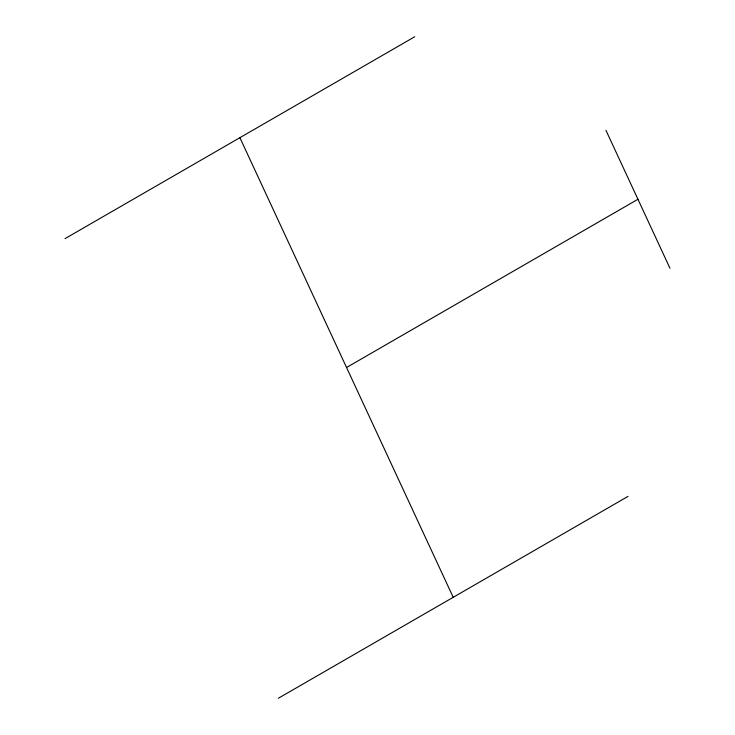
<?xml version="1.0" encoding="UTF-8"?>
<svg xmlns="http://www.w3.org/2000/svg" width="735" height="735" viewBox="0 0 735 735"><rect width="100%" height="100%" fill="white"/><g stroke="black" fill="none" stroke-linecap="round" stroke-linejoin="round"><path stroke-width="1.1" d="M65.057 238.627L414.733 36.75M346.552 367.5L637.943 199.268M278.372 698.25L628.039 496.373M605.943 130.325L669.943 268.211M239.895 137.693L453.21 597.307"/></g></svg>
